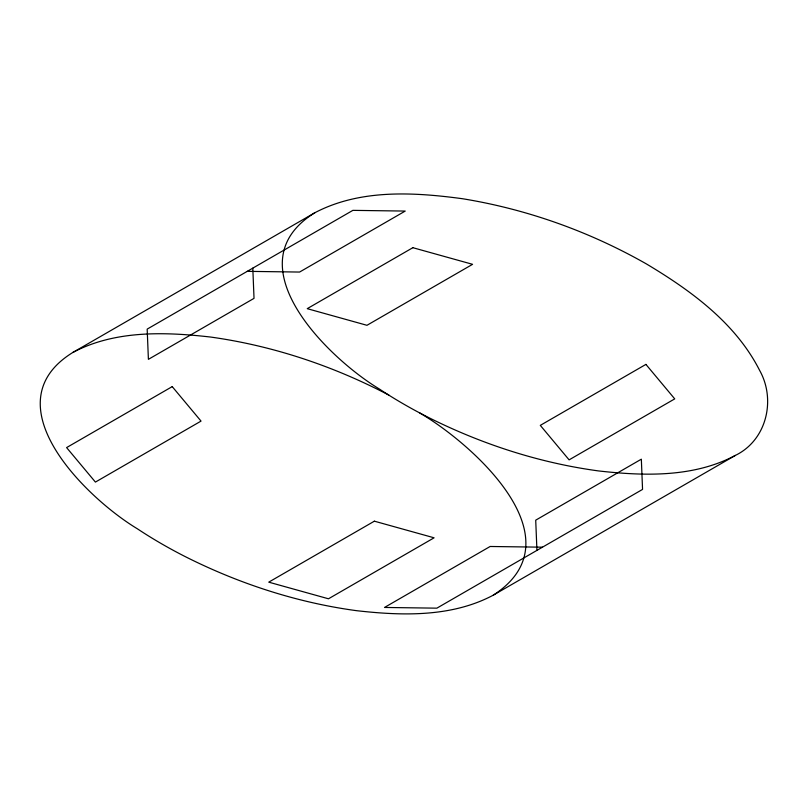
<?xml version="1.0" encoding="UTF-8"?>
<svg xmlns="http://www.w3.org/2000/svg" width="808" height="808" viewBox="0 0 808 808"><rect width="100%" height="100%" fill="white"/><g stroke="black" fill="none" stroke-linecap="round" stroke-linejoin="round"><path stroke-width="1.21" d="M735.341 455.419C766.661 440.269 776.175 399.819 759.591 370.327C735.593 323.038 690.981 290.577 646.501 263.984C589.608 231.583 526.967 209.161 462.317 198.697C413.423 192.102 359.984 189.042 314.928 212.696L72.882 352.44C-10.423 403.849 86.062 497.88 137.33 528.765A513.666 296.556 0 0 0 184.355 556.167C238.249 583.427 296.475 602.526 356.389 610.656C402.031 615.837 451.571 617.373 493.294 595.163L735.341 455.419C693.617 477.629 644.077 476.094 598.435 470.913C538.522 462.782 480.295 443.683 426.402 416.423A513.666 296.556 0 0 1 379.376 389.022C328.109 358.136 231.623 264.105 314.928 212.696M493.294 595.163C579.457 539.461 473.498 444.501 419.827 412.999M72.882 352.44C114.857 330.169 164.64 331.815 210.524 337.037C272.811 345.693 333.28 365.963 388.921 395.132M247.258 271.347L299.596 272.054L405.222 211.07L352.874 210.363L147.177 329.119L148.399 359.338L254.025 298.364L252.803 268.145M542.481 547.188L490.143 546.481L384.517 607.454L436.865 608.161L642.552 489.406L641.34 459.186L535.714 520.17L536.936 550.389M172.225 386.618L66.599 447.592L95.415 482.083L201.03 421.099L172.225 386.618M412.848 247.692L307.232 308.666L366.963 325.301L472.589 264.317L412.848 247.692M374.367 521.18L268.741 582.154L328.482 598.789L434.098 537.805L374.367 521.18M645.915 364.398L540.3 425.372L569.105 459.863L674.731 398.879L645.915 364.398"/></g></svg>
